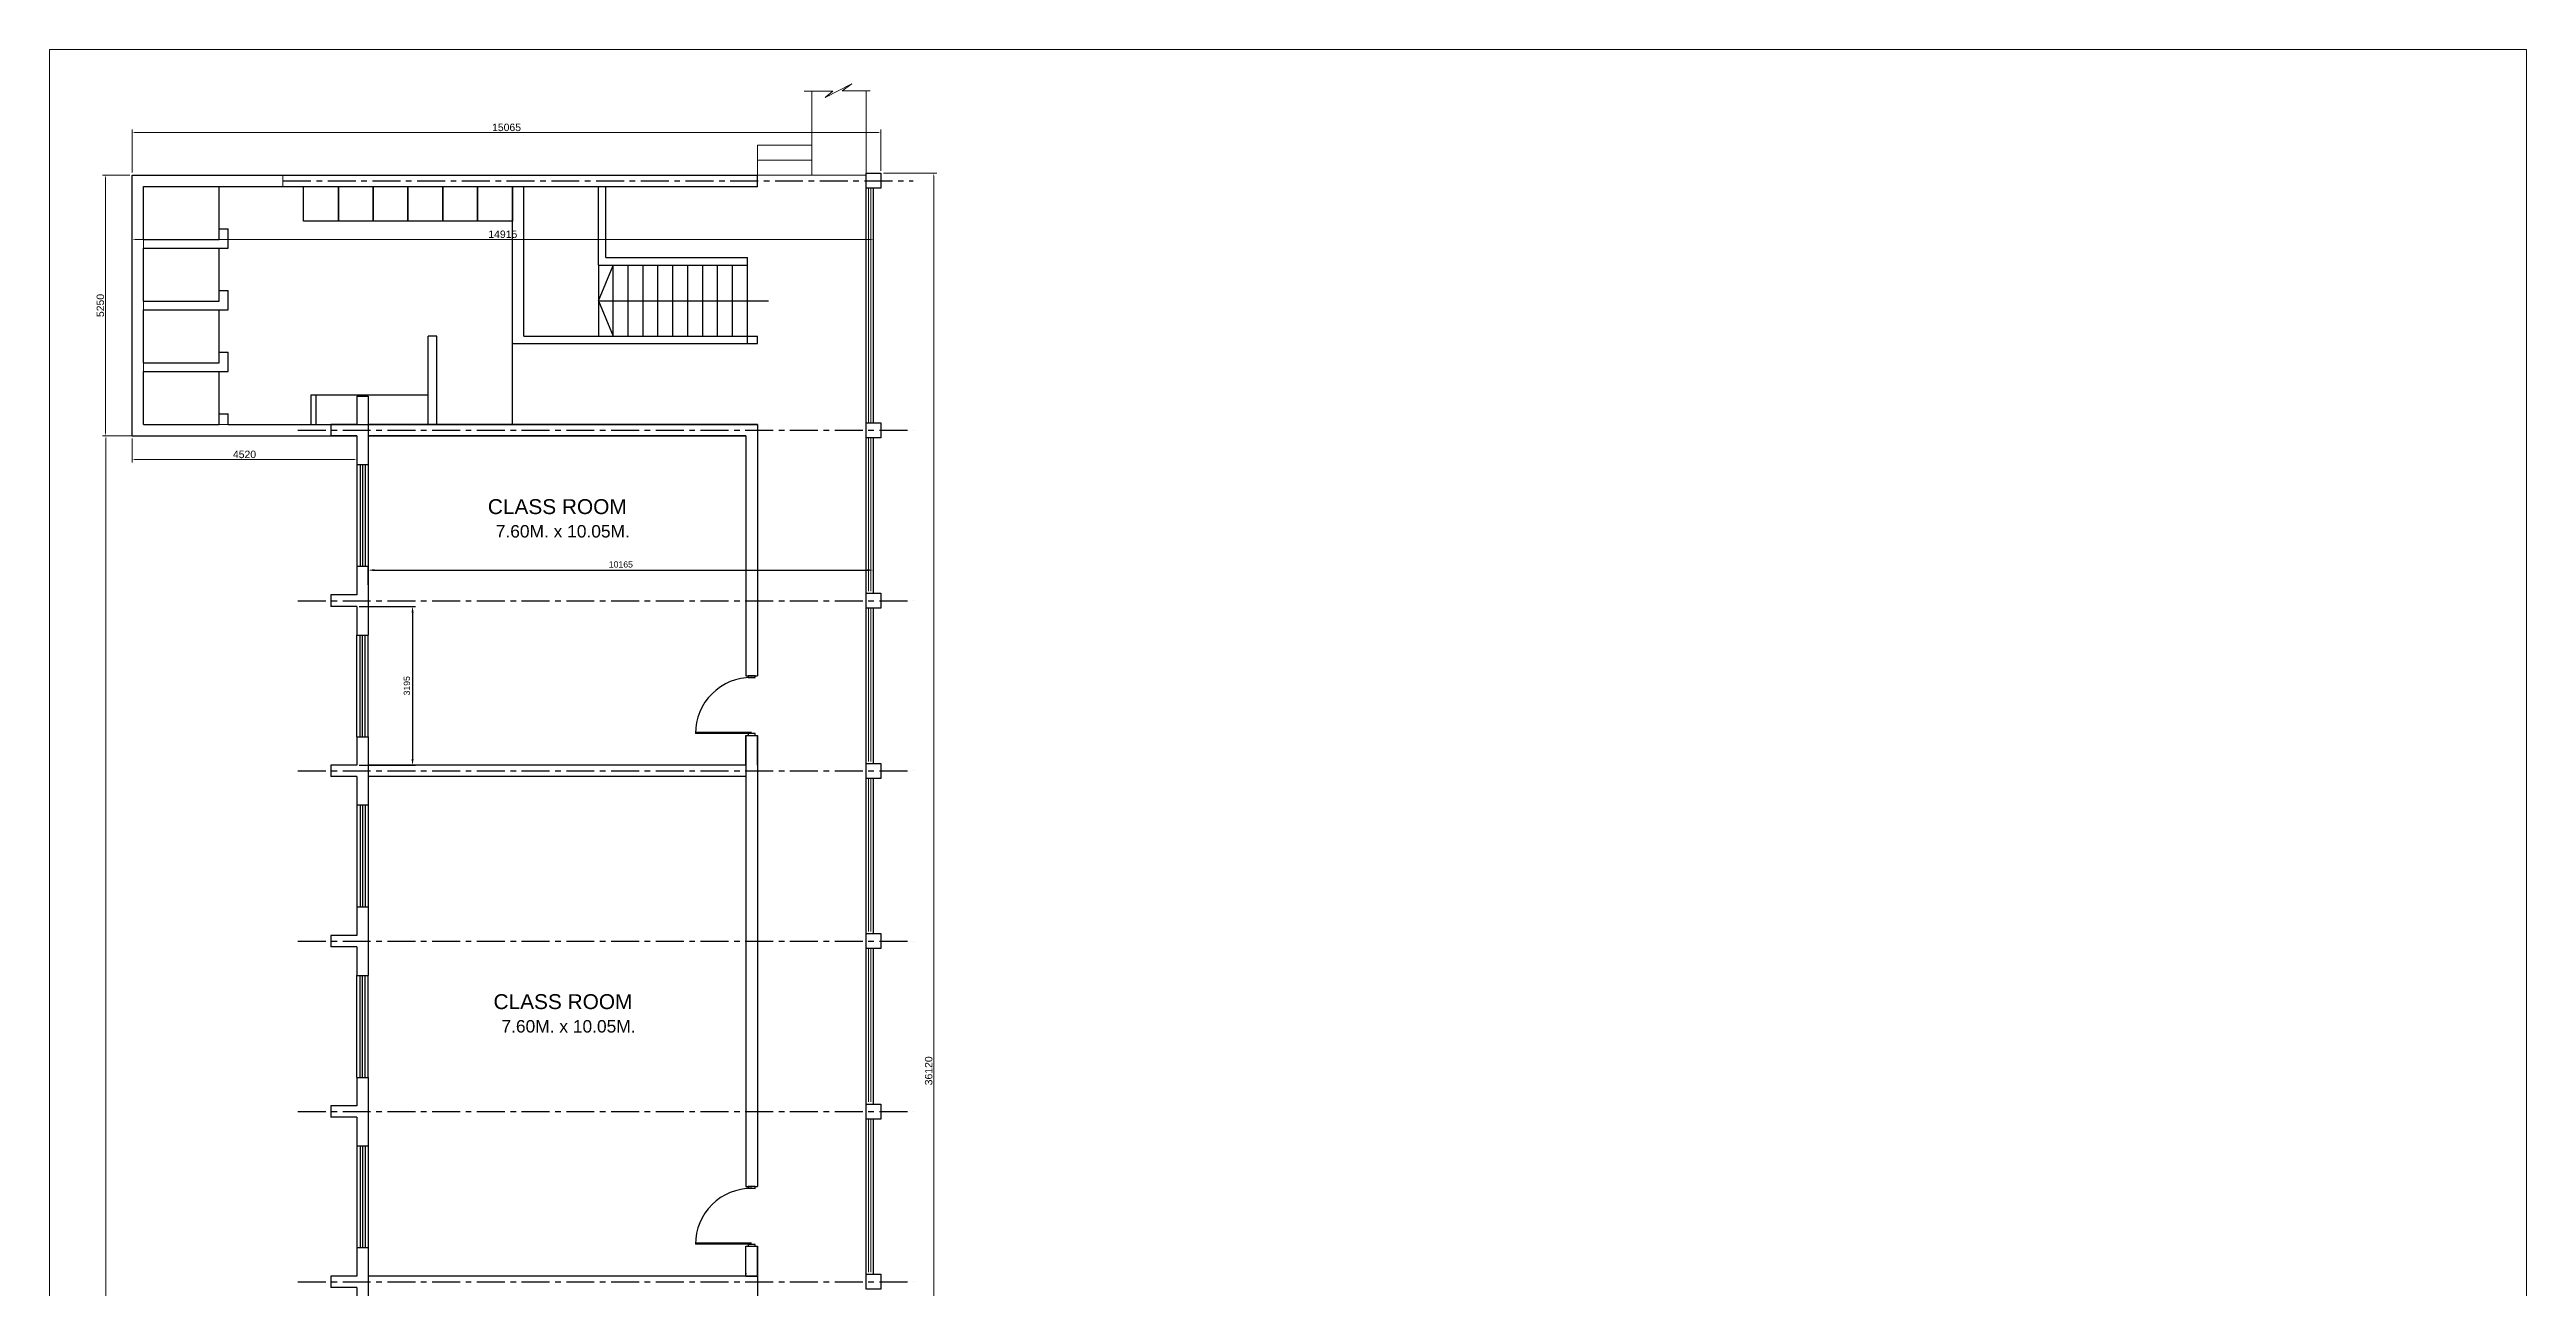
# Model space of a CAD drawing. Extents: x 348043 to 758301, y 133827 to 256568.
# Drawn here: x 348043 to 397879, y 191611 to 216522 of the extents above; entities that cross this region are included whole.
import ezdxf

# ---------------------------------------------------------------- set-up
doc = ezdxf.new("R2010")
doc.units = 0
doc.header["$LTSCALE"] = 900
doc.header["$MEASUREMENT"] = 0
doc.header["$PDMODE"] = 34
for name, pattern in [('ACAD_ISO02W100', [15, 12, -3]), ('CENTER', [2, 1.25, -0.25, 0.25, -0.25]), ('DASHED2', [0.375, 0.25, -0.125])]:
    doc.linetypes.add(name, pattern=pattern)
doc.layers.get('DEFPOINTS').update_dxf_attribs({"color": 3, "linetype": 'CONTINUOUS'})
doc.layers.add('COL', color=6, linetype='CONTINUOUS', lineweight=25)
for name, color, linetype in [('door', 163, 'CONTINUOUS'), ('GUTTERS', 46, 'CONTINUOUS'), ('TEXT', 2, 'CONTINUOUS')]:
    doc.layers.add(name, color=color, linetype=linetype)
doc.styles.add('ROMANS', font='arial.ttf')
doc.dimstyles.new('MSADIM', dxfattribs={"dimscale": 50, "dimtxt": 2.5, "dimasz": 2.5, "dimexe": 1.2, "dimexo": 1, "dimgap": 1, "dimtad": 1, "dimdec": 0, "dimzin": 1, "dimdsep": 46, "dimtxsty": 'ROMANS', "dimcen": 0, "dimclrd": 3, "dimclrt": 6, "dimadec": 0, "dimazin": 0, "dimtfac": 1, "dimtdec": 0, "dimtofl": 0, "dimtmove": 0, "dimatfit": 3, "dimfxl": 1, "dimtvp": 0.1, "dimtolj": 1, "dimtzin": 1, "dimarcsym": 0})

# ---------------------------------------------------------------- blocks, each defined once
blk = doc.blocks.new('*D241')
at = {"layer": 'DEFPOINTS', "color": 0, "lineweight": 50, "ltscale": 1.25}
for p in [(364771, 214031), (365834, 214031), (365841, 177911)]:
    blk.add_point(p, dxfattribs=at)
at = {"layer": 'door', "color": 0, "linetype": 'ACAD_ISO02W100', "lineweight": 9, "ltscale": 1.25}
blk.add_line((364821, 214031), (365894, 214031), dxfattribs=at)
at = {"layer": 'door', "color": 3, "lineweight": 9, "ltscale": 1.25}
blk.add_line((365834, 177974), (365834, 213969), dxfattribs=at)
at = {"layer": 'door', "color": 0, "lineweight": 9, "ltscale": 1.25}
blk.add_line((365791, 177911), (365774, 177911), dxfattribs=at)
at = {"layer": 'door', "color": 3, "lineweight": 50, "ltscale": 1.25}
for points in [[(365823, 213969), (365844, 213969), (365834, 214031)], [(365823, 177974), (365844, 177974), (365834, 177911)]]:
    blk.add_solid(points, dxfattribs=at)
at = {"layer": 'door', "color": 6, "lineweight": 5, "ltscale": 1.25, "insert": (365732, 195971), "char_height": 150, "attachment_point": 5, "rotation": 90, "style": 'ROMANS'}
blk.add_mtext('\\A1;36120', dxfattribs=at)
blk = doc.blocks.new('sdfsfsdfsdffsd')
at = {"layer": 'GUTTERS', "linetype": 'DASHED2'}
for p, q in [((921.218, 250.16), (921.218, 245.64)), ((921.218, 250.16), (926.468, 250.16)), ((921.448, 249.93), (921.448, 248.406)), ((921.448, 249.93), (922.514, 249.93)), ((922.514, 249.93), (922.514, 248.231)), ((922.689, 249.93), (922.689, 248.406)), ((922.689, 249.93), (923.756, 249.93)), ((923.756, 249.93), (923.756, 248.231)), ((923.931, 249.93), (923.931, 248.406)), ((923.931, 249.93), (924.997, 249.93)), ((924.997, 249.93), (924.997, 248.231)), ((925.172, 249.93), (925.172, 248.406)), ((925.172, 249.93), (926.238, 249.93)), ((926.238, 249.93), (926.238, 237.58)), ((926.468, 250.16), (926.468, 237.579)), ((921.448, 248.406), (922.514, 248.406)), ((921.448, 248.231), (921.664, 248.231)), ((921.448, 248.231), (921.448, 237.58)), ((921.664, 248.406), (921.664, 248.231)), ((922.514, 248.231), (922.906, 248.231)), ((922.689, 248.406), (923.756, 248.406)), ((922.906, 248.406), (922.906, 248.231)), ((923.756, 248.231), (924.147, 248.231)), ((923.931, 248.406), (924.997, 248.406)), ((924.147, 248.406), (924.147, 248.231)), ((924.997, 248.231), (925.388, 248.231)), ((925.172, 248.406), (926.238, 248.406)), ((925.388, 248.406), (925.388, 248.231)), ((921.448, 246.555), (922.048, 246.555)), ((921.448, 246.455), (922.048, 246.455)), ((922.048, 246.555), (922.048, 244.205)), ((921.218, 245.41), (921.218, 237.81)), ((921.448, 244.205), (923.226, 244.205)), ((923.226, 244.03), (923.226, 244.205)), ((921.448, 244.03), (923.226, 244.03)), ((923.076, 242.511), (921.448, 242.511)), ((923.076, 242.511), (923.076, 237.58)), ((923.076, 242.51), (926.238, 242.51)), ((923.226, 242.511), (923.226, 242.51)), ((923.226, 242.28), (923.226, 237.58)), ((923.226, 242.28), (926.238, 242.28)), ((924.657, 240.78), (923.226, 240.78)), ((923.939, 240.78), (923.226, 240.48)), ((923.939, 240.78), (924.651, 240.48)), ((923.939, 240.78), (923.939, 237.354)), ((924.657, 240.78), (926.238, 240.78)), ((924.657, 240.78), (924.657, 237.78)), ((923.226, 240.48), (924.657, 240.48)), ((924.807, 240.63), (924.807, 237.78)), ((924.807, 240.63), (926.238, 240.63)), ((923.226, 240.18), (924.657, 240.18)), ((923.226, 239.88), (924.657, 239.88)), ((923.226, 239.58), (924.657, 239.58)), ((923.226, 239.28), (924.657, 239.28)), ((923.226, 238.98), (924.657, 238.98)), ((923.226, 238.68), (924.657, 238.68)), ((923.226, 238.38), (924.657, 238.38)), ((923.076, 237.78), (923.226, 237.78)), ((923.226, 238.08), (924.657, 238.08)), ((923.226, 237.78), (924.657, 237.78)), ((924.657, 237.78), (924.807, 237.78)), ((926.234, 237.809), (926.238, 237.809)), ((923.076, 237.58), (923.226, 237.58)), ((926.234, 237.579), (926.468, 237.579))]:
    blk.add_line(p, q, dxfattribs=at)
for points in [[(925.538, 246.71), (926.238, 246.71), (926.238, 246.01), (925.538, 246.01)], [(925.538, 246.01), (926.238, 246.01), (926.238, 245.31), (925.538, 245.31)], [(925.538, 245.31), (926.238, 245.31), (926.238, 244.61), (925.538, 244.61)], [(925.538, 244.61), (926.238, 244.61), (926.238, 243.91), (925.538, 243.91)], [(925.538, 243.91), (926.238, 243.91), (926.238, 243.21), (925.538, 243.21)], [(925.538, 243.21), (926.238, 243.21), (926.238, 242.51), (925.538, 242.51)]]:
    blk.add_lwpolyline(points, close=True, dxfattribs=at)
blk = doc.blocks.new('*D243')
at = {"layer": 'DEFPOINTS', "color": 0, "lineweight": 50, "ltscale": 1.25}
for p in [(349167, 213996), (349706, 213996), (349706, 208746)]:
    blk.add_point(p, dxfattribs=at)
at = {"layer": 'door', "color": 0, "linetype": 'ACAD_ISO02W100', "lineweight": 9, "ltscale": 1.25}
blk.add_line((349656, 213996), (349107, 213996), dxfattribs=at)
at = {"layer": 'door', "color": 3, "lineweight": 9, "ltscale": 1.25}
blk.add_line((349167, 208809), (349167, 213934), dxfattribs=at)
at = {"layer": 'door', "color": 0, "lineweight": 9, "ltscale": 1.25}
blk.add_line((349656, 208746), (349107, 208746), dxfattribs=at)
at = {"layer": 'door', "color": 3, "lineweight": 50, "ltscale": 1.25}
for points in [[(349157, 213934), (349178, 213934), (349167, 213996)], [(349157, 208809), (349178, 208809), (349167, 208746)]]:
    blk.add_solid(points, dxfattribs=at)
at = {"layer": 'door', "color": 6, "lineweight": 5, "ltscale": 1.25, "insert": (349066, 211371), "char_height": 150, "attachment_point": 5, "rotation": 90, "style": 'ROMANS'}
blk.add_mtext('\\A1;5250', dxfattribs=at)
blk = doc.blocks.new('*D244')
at = {"layer": 'DEFPOINTS', "color": 0, "lineweight": 50, "ltscale": 1.25}
for p in [(364621, 212702), (349706, 211865), (364621, 211865)]:
    blk.add_point(p, dxfattribs=at)
at = {"layer": 'door', "color": 0, "lineweight": 9, "ltscale": 1.25}
blk.add_line((349706, 211915), (349706, 212762), dxfattribs=at)
at = {"layer": 'door', "color": 3, "lineweight": 9, "ltscale": 1.25}
blk.add_line((349768, 212702), (364558, 212702), dxfattribs=at)
at = {"layer": 'door', "color": 0, "linetype": 'ACAD_ISO02W100', "lineweight": 9, "ltscale": 1.25}
blk.add_line((364621, 211915), (364621, 212762), dxfattribs=at)
at = {"layer": 'door', "color": 3, "lineweight": 50, "ltscale": 1.25}
for points in [[(349768, 212713), (349768, 212692), (349706, 212702)], [(364558, 212713), (364558, 212692), (364621, 212702)]]:
    blk.add_solid(points, dxfattribs=at)
at = {"layer": 'door', "color": 6, "lineweight": 5, "ltscale": 1.25, "insert": (357163, 212804), "char_height": 150, "attachment_point": 5, "style": 'ROMANS'}
blk.add_mtext('\\A1;14915', dxfattribs=at)
blk = doc.blocks.new('*D246')
at = {"layer": 'DEFPOINTS', "color": 0, "lineweight": 50, "ltscale": 1.25}
for p in [(349706, 214853), (349706, 213996), (364771, 214031)]:
    blk.add_point(p, dxfattribs=at)
at = {"layer": 'door', "color": 0, "linetype": 'ACAD_ISO02W100', "lineweight": 9, "ltscale": 1.25}
blk.add_line((349706, 214046), (349706, 214913), dxfattribs=at)
at = {"layer": 'door', "color": 3, "lineweight": 9, "ltscale": 1.25}
blk.add_line((364708, 214853), (349768, 214853), dxfattribs=at)
at = {"layer": 'door', "color": 0, "lineweight": 9, "ltscale": 1.25}
blk.add_line((364771, 214081), (364771, 214913), dxfattribs=at)
at = {"layer": 'door', "color": 3, "lineweight": 50, "ltscale": 1.25}
for points in [[(349768, 214863), (349768, 214842), (349706, 214853)], [(364708, 214863), (364708, 214842), (364771, 214853)]]:
    blk.add_solid(points, dxfattribs=at)
at = {"layer": 'door', "color": 6, "lineweight": 5, "ltscale": 1.25, "insert": (357238, 214954), "char_height": 150, "attachment_point": 5, "style": 'ROMANS'}
blk.add_mtext('\\A1;15065', dxfattribs=at)
blk = doc.blocks.new('*D249')
at = {"layer": 'DEFPOINTS', "color": 0, "lineweight": 50, "ltscale": 1.25}
for p in [(349178, 208746), (350033, 208746), (350033, 167901)]:
    blk.add_point(p, dxfattribs=at)
at = {"layer": 'door', "color": 0, "linetype": 'ACAD_ISO02W100', "lineweight": 9, "ltscale": 1.25}
blk.add_line((349983, 208746), (349118, 208746), dxfattribs=at)
at = {"layer": 'door', "color": 3, "lineweight": 9, "ltscale": 1.25}
blk.add_line((349178, 167964), (349178, 208684), dxfattribs=at)
at = {"layer": 'door', "color": 0, "lineweight": 9, "ltscale": 1.25}
blk.add_line((349983, 167901), (349118, 167901), dxfattribs=at)
at = {"layer": 'door', "color": 3, "lineweight": 50, "ltscale": 1.25}
for points in [[(349167, 208684), (349188, 208684), (349178, 208746)], [(349167, 167964), (349188, 167964), (349178, 167901)]]:
    blk.add_solid(points, dxfattribs=at)
at = {"layer": 'door', "color": 6, "lineweight": 5, "ltscale": 1.25, "insert": (349076, 188324), "char_height": 150, "attachment_point": 5, "rotation": 90, "style": 'ROMANS'}
blk.add_mtext('\\A1;40845', dxfattribs=at)
blk = doc.blocks.new('*D251')
at = {"layer": 'DEFPOINTS', "color": 0, "lineweight": 50, "ltscale": 1.25}
for p in [(349706, 208746), (354226, 208746), (354226, 208273)]:
    blk.add_point(p, dxfattribs=at)
at = {"layer": 'door', "color": 0, "lineweight": 9, "ltscale": 1.25}
blk.add_line((349706, 208696), (349706, 208213), dxfattribs=at)
at = {"layer": 'door', "color": 0, "linetype": 'ACAD_ISO02W100', "lineweight": 9, "ltscale": 1.25}
blk.add_line((354226, 208696), (354226, 208213), dxfattribs=at)
at = {"layer": 'door', "color": 3, "lineweight": 9, "ltscale": 1.25}
blk.add_line((349768, 208273), (354163, 208273), dxfattribs=at)
at = {"layer": 'door', "color": 3, "lineweight": 50, "ltscale": 1.25}
for points in [[(349768, 208283), (349768, 208262), (349706, 208273)], [(354163, 208283), (354163, 208262), (354226, 208273)]]:
    blk.add_solid(points, dxfattribs=at)
at = {"layer": 'door', "color": 6, "lineweight": 5, "ltscale": 1.25, "insert": (351966, 208374), "char_height": 150, "attachment_point": 5, "style": 'ROMANS'}
blk.add_mtext('\\A1;4520', dxfattribs=at)
blk = doc.blocks.new('*D263')
at = {"layer": 'DEFPOINTS', "color": 0, "lineweight": 50, "ltscale": 1.25}
for p in [(364621, 206046), (354456, 205699), (364621, 205699)]:
    blk.add_point(p, dxfattribs=at)
at = {"layer": 'door', "color": 0, "lineweight": -2, "ltscale": 1.25}
for p, q in [((354456, 205749), (354456, 206106)), ((364621, 205749), (364621, 206106))]:
    blk.add_line(p, q, dxfattribs=at)
at = {"layer": 'door', "color": 3, "lineweight": -2, "ltscale": 1.25}
blk.add_line((354581, 206046), (364496, 206046), dxfattribs=at)
at = {"layer": 'door', "color": 3, "lineweight": 50, "ltscale": 1.25}
for points in [[(354581, 206067), (354581, 206025), (354456, 206046)], [(364496, 206067), (364496, 206025), (364621, 206046)]]:
    blk.add_solid(points, dxfattribs=at)
at = {"layer": 'door', "color": 6, "lineweight": 50, "ltscale": 1.25, "insert": (359538, 206160), "char_height": 125, "attachment_point": 5, "style": 'ROMANS'}
blk.add_mtext('\\A1;10165', dxfattribs=at)
blk = doc.blocks.new('*D299')
at = {"layer": 'DEFPOINTS', "color": 0, "lineweight": 50, "ltscale": 1.25}
for p in [(354226, 205316), (354226, 202121), (355347, 202121)]:
    blk.add_point(p, dxfattribs=at)
at = {"layer": 'door', "color": 0, "lineweight": -2, "ltscale": 1.25}
for p, q in [((354276, 205316), (355407, 205316)), ((354276, 202121), (355407, 202121))]:
    blk.add_line(p, q, dxfattribs=at)
at = {"layer": 'door', "color": 3, "lineweight": -2, "ltscale": 1.25}
blk.add_line((355347, 205191), (355347, 202246), dxfattribs=at)
at = {"layer": 'door', "color": 3, "lineweight": 50, "ltscale": 1.25}
for points in [[(355326, 205191), (355368, 205191), (355347, 205316)], [(355326, 202246), (355368, 202246), (355347, 202121)]]:
    blk.add_solid(points, dxfattribs=at)
at = {"layer": 'door', "color": 6, "lineweight": 50, "ltscale": 1.25, "insert": (355233, 203719), "char_height": 125, "attachment_point": 5, "rotation": 90, "style": 'ROMANS'}
blk.add_mtext('\\A1;3195', dxfattribs=at)

msp = doc.modelspace()

# ---------------------------------------------------------------- linework, layer by layer
at = {"layer": 'COL'}
for points in [[(364770.5, 213731.3), (364470.5, 213731.3), (364470.5, 214031.3), (364770.5, 214031.3)], [(364770.5, 208711.3), (364470.5, 208711.3), (364470.5, 209011.3), (364770.5, 209011.3)], [(364770.5, 205281.3), (364470.5, 205281.3), (364470.5, 205581.3), (364770.5, 205581.3)], [(364770.5, 201856.3), (364470.5, 201856.3), (364470.5, 202156.3), (364770.5, 202156.3)], [(364770.5, 198431.3), (364470.5, 198431.3), (364470.5, 198731.3), (364770.5, 198731.3)], [(364770.5, 195001.3), (364470.5, 195001.3), (364470.5, 195301.3), (364770.5, 195301.3)], [(364770.5, 191576.3), (364470.5, 191576.3), (364470.5, 191876.3), (364770.5, 191876.3)]]:
    msp.add_lwpolyline(points, close=True, dxfattribs=at)
at = {"layer": 'door', "color": 3, "lineweight": 5, "ltscale": 1.25}
for p, q in [((397879.1, 163455), (397879.1, 216521.8)), ((363646.6, 215556.6), (364183.9, 215828.7)), ((364183.9, 215828.7), (363989.4, 215687.8)), ((363225.7, 215686.9), (363800.3, 215686.9)), ((363378.5, 213996.3), (363378.5, 215685.9)), ((363800.3, 215686.9), (363646.6, 215556.6)), ((363989.4, 215687.8), (364553.5, 215687.8)), ((364470.5, 214031.3), (364470.5, 215676.1)), ((362286.5, 214596.3), (363378.5, 214596.3)), ((362286.5, 213996.3), (362286.5, 214596.3)), ((362286.5, 214296.3), (363378.5, 214296.3)), ((362286.5, 213996.3), (364470.5, 213996.3))]:
    msp.add_line(p, q, dxfattribs=at)
at = {"layer": 'door', "color": 4, "lineweight": 5, "ltscale": 1.25}
for p, q in [((362286.5, 213996.3), (349705.5, 213996.3)), ((349705.5, 213996.3), (349705.5, 208746.3)), ((352740, 213766.3), (352740, 213996.3)), ((362285.5, 213766.3), (362286.5, 213996.3)), ((362286.5, 213762.7), (349935.5, 213762.7)), ((349935.5, 208976.3), (349935.5, 213762.7))]:
    msp.add_line(p, q, dxfattribs=at)
at = {"layer": 'door', "linetype": 'CENTER', "ltscale": 0.5}
for p, q in [((352740, 213881.3), (365418.5, 213881.3)), ((353041, 208861.3), (365418.5, 208861.3)), ((353041, 205431.3), (365418.5, 205431.3)), ((353041, 202006.3), (365418.5, 202006.3)), ((353041, 198581.3), (365418.5, 198581.3)), ((353041, 195151.3), (365418.5, 195151.3)), ((353041, 191726.3), (365418.5, 191726.3))]:
    msp.add_line(p, q, dxfattribs=at)
at = {"layer": 'door', "color": 3, "ltscale": 1.25}
for p, q in [((364470.5, 209011.3), (364470.5, 213731.3)), ((364620.5, 209011.3), (364620.5, 213731.3)), ((354225.5, 209548.8), (354225.5, 208976.3)), ((354225.5, 209548.8), (354455.5, 209548.8)), ((354455.5, 209548.8), (354455.5, 208173.8)), ((353705.5, 208976.3), (353705.5, 208746.3)), ((354225.5, 208976.3), (353705.5, 208976.3)), ((362285.5, 208976.3), (354455.5, 208976.3)), ((362285.5, 208976.3), (362285.5, 206746.3)), ((362285.5, 208976.3), (362285.5, 203921.3)), ((354225.5, 208746.3), (353705.5, 208746.3)), ((354225.5, 208746.3), (354225.5, 208173.8)), ((362055.5, 208746.3), (354455.5, 208746.3)), ((362055.5, 208746.3), (362055.5, 206705.4)), ((362055.5, 208746.3), (362055.5, 203921.3)), ((364470.5, 205581.3), (364470.5, 208706.3)), ((364620.5, 205581.3), (364620.5, 208706.3)), ((354225.5, 208173.8), (354455.5, 208173.8)), ((354225.5, 206123.8), (354225.5, 205546.3)), ((354225.5, 206123.8), (354455.5, 206123.8)), ((354455.5, 206123.8), (354455.5, 204738.8)), ((353705.5, 205546.3), (353705.5, 205316.3)), ((354225.5, 205546.3), (353705.5, 205546.3)), ((354225.5, 205316.3), (353705.5, 205316.3)), ((354225.5, 205316.3), (354225.5, 204738.8)), ((364470.5, 202156.3), (364470.5, 205281.3)), ((364620.5, 202156.3), (364620.5, 205281.3)), ((354225.5, 204738.8), (354455.5, 204738.8)), ((362055.5, 203921.3), (362285.5, 203921.3)), ((354225.5, 202688.8), (354225.5, 202121.3)), ((354225.5, 202688.8), (354455.5, 202688.8)), ((354455.5, 202688.8), (354455.5, 201323.8)), ((362055.5, 202721.3), (362055.5, 193641.3)), ((362055.5, 202121.3), (362055.5, 202721.3)), ((362055.5, 202721.3), (362285.5, 202721.3)), ((362285.5, 202721.3), (362285.5, 193641.3)), ((362285.5, 202121.3), (362285.5, 202721.3)), ((353705.5, 202121.3), (353705.5, 201891.3)), ((354225.5, 202121.3), (353705.5, 202121.3)), ((354225.5, 201891.3), (353705.5, 201891.3)), ((354225.5, 201891.3), (354225.5, 201323.8)), ((362055.5, 202121.3), (354455.5, 202121.3)), ((362055.5, 201891.3), (354455.5, 201891.3)), ((364470.5, 198731.3), (364470.5, 201856.3)), ((364620.5, 198731.3), (364620.5, 201856.3)), ((354225.5, 201323.8), (354455.5, 201323.8)), ((354225.5, 199273.8), (354225.5, 198696.3)), ((354225.5, 199273.8), (354455.5, 199273.8)), ((354455.5, 199273.8), (354455.5, 197888.8)), ((353705.5, 198696.3), (353705.5, 198466.3)), ((354225.5, 198696.3), (353705.5, 198696.3)), ((354225.5, 198466.3), (353705.5, 198466.3)), ((354225.5, 198466.3), (354225.5, 197888.8)), ((364470.5, 195301.3), (364470.5, 198426.3)), ((364620.5, 195301.3), (364620.5, 198426.3)), ((354225.5, 197888.8), (354455.5, 197888.8)), ((354225.5, 195838.8), (354225.5, 195266.3)), ((354225.5, 195838.8), (354455.5, 195838.8)), ((354455.5, 195838.8), (354455.5, 194463.8)), ((353705.5, 195266.3), (353705.5, 195036.3)), ((354225.5, 195266.3), (353705.5, 195266.3)), ((354225.5, 195036.3), (353705.5, 195036.3)), ((354225.5, 195036.3), (354225.5, 194463.8)), ((364470.5, 191876.3), (364470.5, 195001.3)), ((364620.5, 191876.3), (364620.5, 195001.3)), ((354225.5, 194463.8), (354455.5, 194463.8)), ((362055.5, 193641.3), (362285.5, 193641.3)), ((354225.5, 192413.8), (354225.5, 191841.3)), ((354225.5, 192413.8), (354455.5, 192413.8)), ((354455.5, 192413.8), (354455.5, 191038.8)), ((362055.5, 191841.3), (362055.5, 192441.3)), ((362055.5, 192441.3), (362285.5, 192441.3)), ((362285.5, 192441.3), (362285.5, 183386.3)), ((362285.5, 191841.3), (362285.5, 192441.3)), ((362055.5, 191899.9), (362055.5, 191876.5)), ((353705.5, 191841.3), (353705.5, 191611.3)), ((354225.5, 191841.3), (353705.5, 191841.3)), ((354225.5, 191611.3), (353705.5, 191611.3)), ((354225.5, 191611.3), (354225.5, 191038.8)), ((362285.5, 191841.3), (354455.5, 191841.3)), ((362055.5, 191841.3), (354455.5, 191841.3)), ((362055.5, 191841.3), (362285.5, 191841.3)), ((362285.5, 191841.3), (362285.5, 183386.3))]:
    msp.add_line(p, q, dxfattribs=at)
at = {"layer": 'door', "color": 5, "lineweight": 5, "ltscale": 1.25}
for p, q in [((364520.5, 209011.3), (364520.5, 213731.3)), ((364570.5, 209011.3), (364570.5, 213731.3)), ((364520.5, 205621.3), (364520.5, 208706.3)), ((364570.5, 205621.3), (364570.5, 208706.3)), ((364520.5, 202196.3), (364520.5, 205281.3)), ((364570.5, 202196.3), (364570.5, 205281.3)), ((364520.5, 198771.3), (364520.5, 201856.3)), ((364570.5, 198771.3), (364570.5, 201856.3)), ((364520.5, 195346.3), (364520.5, 198431.3)), ((364570.5, 195346.3), (364570.5, 198431.3)), ((364520.5, 191916.3), (364520.5, 195001.3)), ((364570.5, 191916.3), (364570.5, 195001.3))]:
    msp.add_line(p, q, dxfattribs=at)
at = {"layer": 'door', "color": 4, "lineweight": 20, "ltscale": 1.25}
for p, q in [((349935.5, 208976.3), (353705.5, 208976.3)), ((349705.5, 208746.3), (353705.5, 208746.3))]:
    msp.add_line(p, q, dxfattribs=at)
at = {"layer": 'door', "color": 13, "ltscale": 1.25}
for p, q in [((354225.5, 208173.8), (354225.5, 206123.8)), ((354290.5, 208173.8), (354290.5, 206123.8)), ((354340.5, 208173.8), (354340.5, 206123.8)), ((354390.5, 208173.8), (354390.5, 206123.8)), ((354455.5, 208173.8), (354455.5, 206123.8)), ((354225.5, 202688.8), (354225.5, 204738.8)), ((354290.5, 202688.8), (354290.5, 204738.8)), ((354340.5, 202688.8), (354340.5, 204738.8)), ((354390.5, 202688.8), (354390.5, 204738.8)), ((354455.5, 202688.8), (354455.5, 204738.8)), ((362168.5, 202780), (361038.9, 202784.2)), ((362168.4, 202756.5), (361038.9, 202760.8)), ((354225.5, 201323.8), (354225.5, 199273.8)), ((354290.5, 201323.8), (354290.5, 199273.8)), ((354340.5, 201323.8), (354340.5, 199273.8)), ((354390.5, 201323.8), (354390.5, 199273.8)), ((354455.5, 201323.8), (354455.5, 199273.8)), ((354225.5, 195838.8), (354225.5, 197888.8)), ((354290.5, 195838.8), (354290.5, 197888.8)), ((354340.5, 195838.8), (354340.5, 197888.8)), ((354390.5, 195838.8), (354390.5, 197888.8)), ((354455.5, 195838.8), (354455.5, 197888.8)), ((354225.5, 194463.8), (354225.5, 192413.8)), ((354290.5, 194463.8), (354290.5, 192413.8)), ((354340.5, 194463.8), (354340.5, 192413.8)), ((354390.5, 194463.8), (354390.5, 192413.8)), ((354455.5, 194463.8), (354455.5, 192413.8)), ((362168.5, 192500), (361038.9, 192504.2)), ((362168.4, 192476.5), (361038.9, 192480.8))]:
    msp.add_line(p, q, dxfattribs=at)
at = {"layer": 'door', "color": 3, "lineweight": 5, "ltscale": 1.25}
msp.add_lwpolyline([(348043, 216521.8), (397879.1, 216521.8), (397879.1, 163455), (348043, 163455)], close=True, dxfattribs=at)
at = {"layer": 'door', "color": 13, "ltscale": 1.25}
for points in [[(362243.5, 203885.8), (362243.6, 203921), (362102, 203921.6), (362101.8, 203886.4)], [(362239.1, 202721.1), (362239.2, 202756.3), (362097.6, 202756.8), (362097.5, 202721.6)], [(362243.5, 193605.8), (362243.6, 193641), (362102, 193641.6), (362101.8, 193606.4)], [(362239.1, 192441.1), (362239.2, 192476.3), (362097.6, 192476.8), (362097.5, 192441.6)]]:
    msp.add_lwpolyline(points, close=True, dxfattribs=at)
for centre in [(362168.4, 202756.5), (362168.4, 192476.5)]:
    msp.add_arc(centre, 1129.6, 89.78496, 179.78496, dxfattribs=at)

# ---------------------------------------------------------------- block references
at = {"layer": 'door', "color": 4, "lineweight": 20, "ltscale": 1.25, "xscale": 1000, "yscale": 1000, "zscale": 1000, "rotation": 90}
msp.add_blockref('sdfsfsdfsdffsd', (599865, -712471.8), dxfattribs=at)

# ---------------------------------------------------------------- texts
at = {"layer": 'TEXT', "color": 4, "style": 'ROMANS'}
for s, height, p in [('CLASS ROOM', 300, (356861.8, 207173.9)), ('7.60M. x 10.05M.', 250, (357021.2, 206702.6)), ('CLASS ROOM', 300, (356976.2, 197212.9)), ('7.60M. x 10.05M.', 250, (357135.6, 196741.6))]:
    msp.add_text(s, height=height, dxfattribs=at).set_placement(p)

# ---------------------------------------------------------------- dimensions: what is measured, and where the dimension line sits
at = {"layer": 'door', "color": 1, "lineweight": 5, "ltscale": 1.25}
for base, p1, p2, picture, middle in [((349705.5, 214852.7), (364770.5, 214031.3), (349705.5, 213996.3), '*D246', (357238, 214954.3)), ((364620.5, 212702.3), (349705.5, 211865.4), (364620.5, 211865.4), '*D244', (357163, 212803.9)), ((354225.5, 208272.9), (349705.5, 208746.3), (354225.5, 208746.3), '*D251', (351965.5, 208374.5))]:
    dim = msp.add_linear_dim(base=base, p1=p1, p2=p2, dimstyle='MSADIM', override={"dimtxt": 3, "dimasz": 1.25, "dimgap": 0.5, "dimlwd": 9, "dimlwe": 9}, dxfattribs=at)
    dim.commit()
    dim.dimension.update_dxf_attribs({"geometry": picture, "text_midpoint": middle})
for base, p1, p2, picture, middle in [((349167.2, 213996.3), (349705.5, 208746.3), (349705.5, 213996.3), '*D243', (349065.7, 211371.3)), ((365833.7, 214031.3), (365841.3, 177911.3), (364770.5, 214031.3), '*D241', (365732, 195971.3)), ((349177.8, 208746.3), (350032.7, 167901.3), (350032.7, 208746.3), '*D249', (349076.2, 188323.8))]:
    dim = msp.add_linear_dim(base=base, p1=p1, p2=p2, angle=90, dimstyle='MSADIM', override={"dimtxt": 3, "dimasz": 1.25, "dimgap": 0.5, "dimlwd": 9, "dimlwe": 9}, dxfattribs=at)
    dim.commit()
    dim.dimension.update_dxf_attribs({"geometry": picture, "text_midpoint": middle})
at = {"layer": 'door', "color": 1, "lineweight": 50, "ltscale": 1.25}
dim = msp.add_linear_dim(base=(364620.5, 206046), p1=(354455.5, 205699), p2=(364620.5, 205699), dimstyle='MSADIM', override={"dimfxl": 50, "dimfxlon": 1, "dimarcsym": 2}, dxfattribs=at)
dim.commit()
dim.dimension.update_dxf_attribs({"geometry": '*D263', "text_midpoint": (359538, 206159.8)})
dim = msp.add_linear_dim(base=(355347, 202121.3), p1=(354225.5, 205316.3), p2=(354225.5, 202121.3), angle=90, dimstyle='MSADIM', override={"dimfxl": 50, "dimfxlon": 1, "dimarcsym": 2}, dxfattribs=at)
dim.commit()
dim.dimension.update_dxf_attribs({"geometry": '*D299', "text_midpoint": (355233.1, 203718.8)})

doc.saveas('drawing.dxf')
